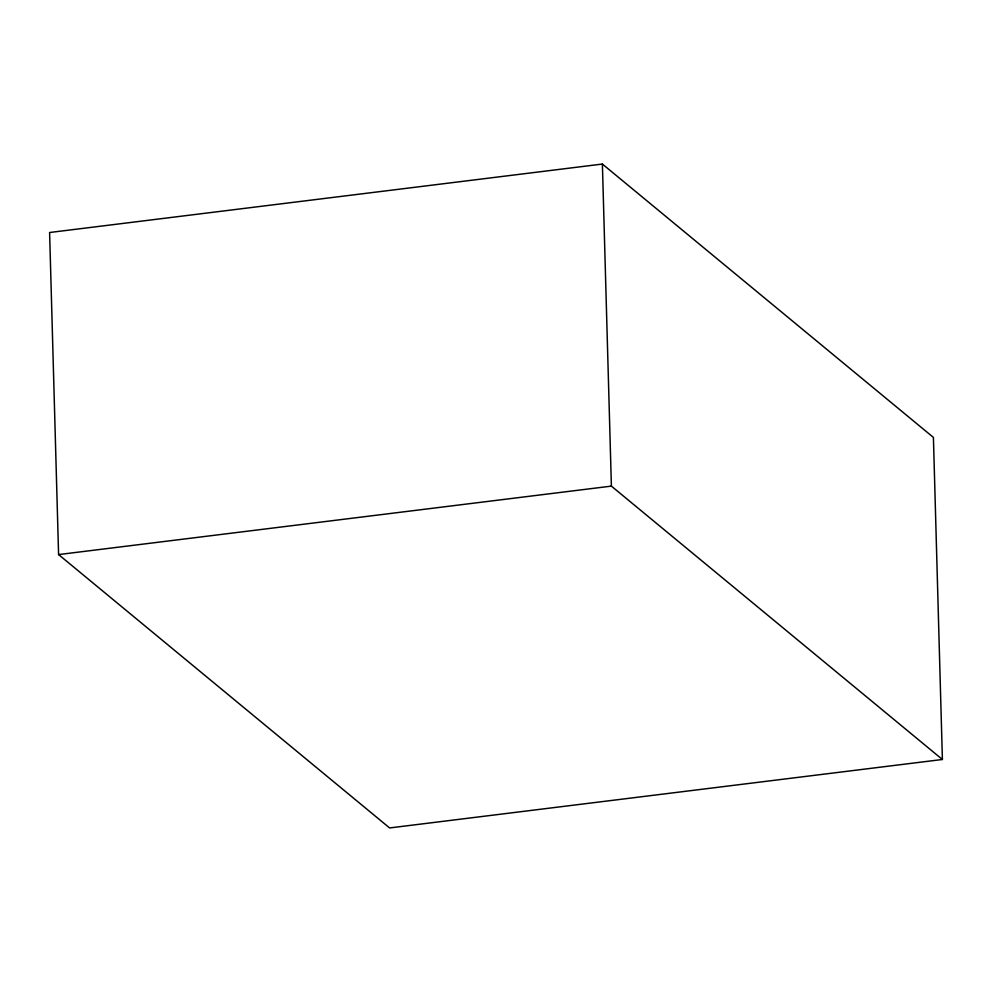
<?xml version="1.0" encoding="UTF-8"?>
<svg xmlns="http://www.w3.org/2000/svg" width="992" height="992" viewBox="0 0 992 992"><rect width="100%" height="100%" fill="white"/><g stroke="black" fill="none" stroke-linecap="round" stroke-linejoin="round"><path stroke-width="1.49" d="M602.392 164.052L49.6 232.512L58.59 554.578L389.608 827.948L942.4 759.488L933.41 437.422L602.392 164.052L611.394 486.117L942.4 759.488M58.59 554.578L611.394 486.117"/></g></svg>
